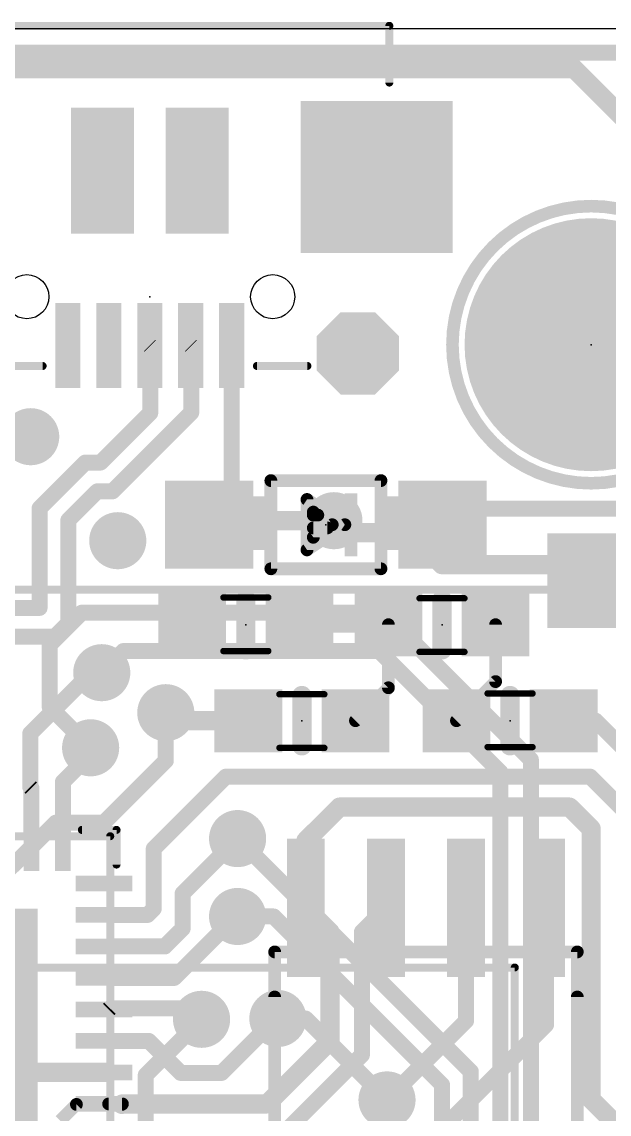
# Model space of a CAD drawing. Extents: x -59 to 59, y -28 to 22.
# Drawn here: x 37.58 to 46.89, y 3.09 to 20.43 of the extents above; entities that cross this region are included whole.
import ezdxf

# ---------------------------------------------------------------- set-up
doc = ezdxf.new("R2010")
doc.units = 0
for name, color, linetype in [('1', 12, 'CONTINUOUS'), ('16', 5, 'CONTINUOUS'), ('17', 110, 'CONTINUOUS'), ('18', 110, 'CONTINUOUS'), ('20', 4, 'CONTINUOUS'), ('21', 40, 'CONTINUOUS'), ('22', 6, 'CONTINUOUS'), ('23', 53, 'CONTINUOUS'), ('51', 253, 'CONTINUOUS')]:
    doc.layers.add(name, color=color, linetype=linetype)

# ---------------------------------------------------------------- blocks, each defined once
blk = doc.blocks.new('RECT')
blk.add_solid([(-0.5, -0.5), (0.5, -0.5), (-0.5, 0.5), (0.5, 0.5)])
blk = doc.blocks.new('ROUNDP')
at = {"const_width": 0.5}
blk.add_lwpolyline([(0, -0.25, 1), (0, 0.25, 1), (0, -0.25)], format="xyb", dxfattribs=at)
blk = doc.blocks.new('OCTAGONP')
at = {"const_width": 0.5}
blk.add_lwpolyline([(-0.25, -0.1036), (-0.25, 0.1036), (-0.1036, 0.25), (0.1036, 0.25), (0.25, 0.1036), (0.25, -0.1036), (0.1036, -0.25), (-0.1036, -0.25), (-0.25, -0.1036), (-0.25, 0.1036)], dxfattribs=at)
blk = doc.blocks.new('SQUAREP')
blk.add_solid([(-0.5, -0.5), (0.5, -0.5), (-0.5, 0.5), (0.5, 0.5)])
blk = doc.blocks.new('ROUNDV')
at = {"const_width": 0.5}
blk.add_lwpolyline([(0, -0.25, 1), (0, 0.25, 1), (0, -0.25)], format="xyb", dxfattribs=at)

msp = doc.modelspace()

# ---------------------------------------------------------------- linework, layer by layer
at = {"layer": '1'}
for points, const_width in [([(21.701, 19.939), (58.912, 19.939)], 0.254), ([(39.608, 15.2905), (39.6152, 15.2833)], 0.254), ([(39.6152, 15.2833), (39.6152, 14.2213)], 0.254), ([(40.258, 15.2905), (40.2652, 15.2833)], 0.254), ([(40.2652, 15.2833), (40.2652, 14.2247)], 0.254), ([(40.908, 15.2905), (40.908, 12.802)], 0.254), ([(39.6152, 14.2213), (38.8265, 13.4326)], 0.254), ([(40.2652, 14.2247), (39.0159, 12.9754)], 0.254), ([(37.6005, 13.7245), (37.719, 13.843)], 0.254), ([(36.3855, 13.7245), (37.6005, 13.7245)], 0.254), ([(37.8594, 12.7059), (38.5861, 13.4326)], 0.254), ([(38.8265, 13.4326), (38.5861, 13.4326)], 0.254), ([(38.7755, 12.9754), (38.3166, 12.5165)], 0.254), ([(39.0159, 12.9754), (38.7755, 12.9754)], 0.254), ([(37.8594, 11.1252), (37.8594, 12.7059)], 0.254), ([(40.908, 12.802), (40.552, 12.446)], 0.254), ([(40.552, 12.446), (40.6155, 12.5095)], 0.3048), ([(40.6155, 12.5095), (42.529, 12.5095)], 0.3048), ([(44.252, 12.446), (44.506, 12.7)], 0.254), ([(47.7545, 12.7), (44.506, 12.7)], 0.254), ([(38.3166, 12.5165), (38.3166, 10.8846)], 0.254), ([(35.9101, 11.1252), (37.8594, 11.1252)], 0.254), ([(38.3166, 10.8846), (38.1, 10.668)], 0.254), ([(41.982, 10.8585), (43.3935, 10.8585)], 0.254), ([(43.3935, 10.8585), (43.3935, 9.857)], 0.2032), ([(45.0935, 10.8585), (45.0935, 9.955)], 0.2032), ([(38.1, 10.668), (36.0995, 10.668)], 0.254), ([(38.678, 10.0965), (37.7118, 9.1303)], 0.254), ([(38.846, 10.0965), (38.678, 10.0965)], 0.254), ([(43.3935, 9.857), (42.871, 9.3345)], 0.2032), ([(44.473, 9.3345), (45.0935, 9.955)], 0.2032), ([(39.989, 9.3345), (39.862, 9.4615)], 0.3048), ([(41.171, 9.3345), (39.989, 9.3345)], 0.3048), ([(46.173, 9.3345), (46.681, 9.3345)], 0.254), ([(47.879, 8.1365), (46.681, 9.3345)], 0.254), ([(37.7118, 8.2823), (37.7118, 9.1303)], 0.254), ([(38.72, 8.854), (38.6697, 8.9042)], 0.254), ([(38.72, 8.854), (38.2305, 8.3645)], 0.254), ([(40.8145, 8.4455), (39.6715, 7.3025)], 0.254), ([(40.8145, 8.4455), (46.593, 8.4455)], 0.254), ([(47.3775, 7.661), (46.593, 8.4455)], 0.254), ([(37.7305, 8.2636), (37.7118, 8.2823)], 0.254), ([(37.7305, 7.4755), (37.7305, 8.2636)], 0.254), ([(38.2305, 7.4755), (38.2305, 8.3645)], 0.254), ([(42.0845, 7.4295), (42.6179, 7.9629)], 0.3048), ([(42.6179, 7.9629), (46.2661, 7.9629)], 0.3048), ([(46.609, 7.62), (46.2661, 7.9629)], 0.3048), ([(46.609, 3.3209), (46.609, 7.62)], 0.3048), ([(40.1287, 6.5903), (41.0011, 7.4627)], 0.254), ([(42.0845, 6.363), (42.0845, 7.4295)], 0.3048), ([(39.6715, 7.3025), (39.6715, 6.35)], 0.254), ([(40.1287, 6.0318), (40.1287, 6.5903)], 0.254), ([(39.572, 6.2505), (39.6715, 6.35)], 0.254), ([(39.6715, 6.35), (39.6715, 6.35)], 0.254), ([(42.0845, 6.363), (42.4655, 5.982)], 0.3048), ([(42.9735, 5.982), (43.3545, 6.363)], 0.254), ([(44.6245, 4.567), (44.6245, 6.363)], 0.254), ([(45.8945, 4.5085), (45.8945, 6.363)], 0.254), ([(45.8945, 6.363), (45.8945, 6.363)], 0.254), ([(38.9555, 6.2505), (39.572, 6.2505)], 0.254), ([(40.9696, 6.2261), (39.994, 5.2505)], 0.254), ([(40.9696, 6.2261), (41.0011, 6.2261)], 0.254), ([(39.8474, 5.7505), (40.1287, 6.0318)], 0.254), ([(42.4655, 5.982), (42.4655, 4.2478)], 0.3048), ([(42.9735, 5.982), (42.9735, 4.0289)], 0.254), ([(38.9555, 5.7505), (39.8474, 5.7505)], 0.254), ([(38.9555, 5.2505), (39.994, 5.2505)], 0.254), ([(38.9555, 4.7505), (38.9749, 4.7699)], 0.254), ([(40.2531, 4.7699), (38.9749, 4.7699)], 0.254), ([(40.4296, 4.5934), (40.2531, 4.7699)], 0.254), ([(40.747, 3.7425), (41.6111, 4.6066)], 0.254), ([(41.6111, 4.6066), (41.64, 4.6066)], 0.254), ([(44.6245, 4.567), (43.3712, 3.3137)], 0.254), ([(43.688, 2.302), (45.8945, 4.5085)], 0.254), ([(38.9555, 4.2505), (39.5905, 4.2505)], 0.254), ([(40.0985, 3.7425), (39.5905, 4.2505)], 0.254), ([(42.4655, 4.2478), (41.4682, 3.2505)], 0.3048), ([(41.6951, 2.7505), (42.9735, 4.0289)], 0.254), ([(38.9555, 3.7505), (35.7305, 3.7505)], 0.3048), ([(40.0985, 3.7425), (40.747, 3.7425)], 0.254), ([(47.5169, 2.413), (46.609, 3.3209)], 0.3048), ([(38.1861, 2.984), (38.4446, 3.2425)], 0.2032), ([(38.4446, 3.2425), (39.1659, 3.2425)], 0.2032), ([(39.1739, 3.2505), (38.9555, 3.2505)], 0.2032), ([(39.1659, 3.2425), (39.1739, 3.2505)], 0.3048), ([(41.4682, 3.2505), (39.1739, 3.2505)], 0.3048)]:
    msp.add_lwpolyline(points, dxfattribs=dict(at, const_width=const_width))
for points, const_width in [([(39.6529, 15.3354, 1), (39.5631, 15.2456)], 0.127), ([(39.6787, 15.2833, 1), (39.5517, 15.2833)], 0.127), ([(39.5703, 15.2384, 1), (39.6601, 15.3282)], 0.127), ([(40.3029, 15.3354, 1), (40.2131, 15.2456)], 0.127), ([(40.3287, 15.2833, 1), (40.2017, 15.2833)], 0.127), ([(40.2203, 15.2384, 1), (40.3101, 15.3282)], 0.127), ([(40.9715, 15.2905, 1), (40.8445, 15.2905)], 0.127), ([(39.5517, 14.2213, 1), (39.6787, 14.2213)], 0.127), ([(39.6601, 14.1764, 1), (39.5703, 14.2662)], 0.127), ([(40.2017, 14.2247, 1), (40.3287, 14.2247)], 0.127), ([(40.3101, 14.1798, 1), (40.2203, 14.2696)], 0.127), ([(37.7639, 13.7981, 1), (37.6741, 13.8879)], 0.127), ([(37.5556, 13.7694, 1), (37.6454, 13.6796)], 0.127), ([(37.6005, 13.661, 1), (37.6005, 13.788)], 0.127), ([(38.5861, 13.4961, 1), (38.5861, 13.3691)], 0.127), ([(38.631, 13.3877, 1), (38.5412, 13.4775)], 0.127), ([(38.7816, 13.4775, 1), (38.8714, 13.3877)], 0.127), ([(38.8265, 13.3691, 1), (38.8265, 13.4961)], 0.127), ([(38.7755, 13.0389, 1), (38.7755, 12.9119)], 0.127), ([(38.8204, 12.9305, 1), (38.7306, 13.0203)], 0.127), ([(38.971, 13.0203, 1), (39.0608, 12.9305)], 0.127), ([(39.0159, 12.9119, 1), (39.0159, 13.0389)], 0.127), ([(37.9229, 12.7059, 1), (37.7959, 12.7059)], 0.127), ([(40.8445, 12.802, 1), (40.9715, 12.802)], 0.127), ([(40.9529, 12.7571, 1), (40.8631, 12.8469)], 0.127), ([(37.8145, 12.7508, 1), (37.9043, 12.661)], 0.127), ([(40.6155, 12.5857, 1), (40.6155, 12.4333)], 0.1524), ([(40.6694, 12.4556, 1), (40.5616, 12.5634)], 0.1524), ([(42.529, 12.4333, 1), (42.529, 12.5857)], 0.1524), ([(44.506, 12.7635, 1), (44.506, 12.6365)], 0.127), ([(44.5509, 12.6551, 1), (44.4611, 12.7449)], 0.127), ([(38.3801, 12.5165, 1), (38.2531, 12.5165)], 0.127), ([(38.2717, 12.5614, 1), (38.3615, 12.4716)], 0.127), ([(40.4981, 12.4999, 1), (40.6059, 12.3921)], 0.1524), ([(40.5071, 12.4909, 1), (40.5969, 12.4011)], 0.127), ([(44.2071, 12.4909, 1), (44.2969, 12.4011)], 0.127), ([(37.7959, 11.1252, 1), (37.9229, 11.1252)], 0.127), ([(37.8594, 11.0617, 1), (37.8594, 11.1887)], 0.127), ([(38.2531, 10.8846, 1), (38.3801, 10.8846)], 0.127), ([(38.3615, 10.8397, 1), (38.2717, 10.9295)], 0.127), ([(41.982, 10.922, 1), (41.982, 10.795)], 0.127), ([(43.4443, 10.8585, 1), (43.3427, 10.8585)], 0.1016), ([(43.3935, 10.795, 1), (43.3935, 10.922)], 0.127), ([(45.1443, 10.8585, 1), (45.0427, 10.8585)], 0.1016), ([(38.0551, 10.7129, 1), (38.1449, 10.6231)], 0.127), ([(38.1, 10.6045, 1), (38.1, 10.7315)], 0.127), ([(38.678, 10.16, 1), (38.678, 10.033)], 0.127), ([(38.7229, 10.0516, 1), (38.6331, 10.1414)], 0.127), ([(38.846, 10.033, 1), (38.846, 10.16)], 0.127), ([(43.3427, 9.857, 1), (43.4443, 9.857)], 0.1016), ([(43.4294, 9.8211, 1), (43.3576, 9.8929)], 0.1016), ([(45.0427, 9.955, 1), (45.1443, 9.955)], 0.1016), ([(45.1294, 9.9191, 1), (45.0576, 9.9909)], 0.1016), ([(39.9159, 9.5154, 1), (39.8081, 9.4076)], 0.1524), ([(39.989, 9.4107, 1), (39.989, 9.2583)], 0.1524), ([(39.9351, 9.2806, 1), (40.0429, 9.3884)], 0.1524), ([(41.171, 9.2583, 1), (41.171, 9.4107)], 0.1524), ([(42.8351, 9.3704, 1), (42.9069, 9.2986)], 0.1016), ([(44.4371, 9.3704, 1), (44.5089, 9.2986)], 0.1016), ([(46.173, 9.398, 1), (46.173, 9.271)], 0.127), ([(46.7259, 9.3794, 1), (46.6361, 9.2896)], 0.127), ([(46.681, 9.271, 1), (46.681, 9.398)], 0.127), ([(37.7753, 9.1303, 1), (37.6483, 9.1303)], 0.127), ([(37.6669, 9.1752, 1), (37.7567, 9.0854)], 0.127), ([(38.7146, 8.9491, 1), (38.6248, 8.8593)], 0.127), ([(38.7649, 8.809, 1), (38.675, 8.8989)], 0.127), ([(38.675, 8.809, 1), (38.7649, 8.8989)], 0.127), ([(40.8145, 8.509, 1), (40.8145, 8.382)], 0.127), ([(40.8594, 8.4006, 1), (40.7696, 8.4904)], 0.127), ([(46.6379, 8.4904, 1), (46.5481, 8.4006)], 0.127), ([(46.593, 8.382, 1), (46.593, 8.509)], 0.127), ([(37.7567, 8.3272, 1), (37.6669, 8.2374)], 0.127), ([(37.6483, 8.2823, 1), (37.7753, 8.2823)], 0.127), ([(37.794, 8.2636, 1), (37.667, 8.2636)], 0.127), ([(37.6856, 8.2187, 1), (37.7754, 8.3085)], 0.127), ([(38.294, 8.3645, 1), (38.167, 8.3645)], 0.127), ([(38.1856, 8.4094, 1), (38.2754, 8.3196)], 0.127), ([(42.6179, 8.0391, 1), (42.6179, 7.8867)], 0.1524), ([(42.6718, 7.909, 1), (42.564, 8.0168)], 0.1524), ([(46.32, 8.0168, 1), (46.2122, 7.909)], 0.1524), ([(46.2661, 7.8867, 1), (46.2661, 8.0391)], 0.1524), ([(46.6852, 7.62, 1), (46.5328, 7.62)], 0.1524), ([(46.5551, 7.5661, 1), (46.6629, 7.6739)], 0.1524), ([(37.667, 7.4755, 1), (37.794, 7.4755)], 0.127), ([(38.167, 7.4755, 1), (38.294, 7.4755)], 0.127), ([(41.046, 7.4178, 1), (40.9562, 7.5076)], 0.127), ([(42.1607, 7.4295, 1), (42.0083, 7.4295)], 0.1524), ([(42.0306, 7.4834, 1), (42.1384, 7.3756)], 0.1524), ([(39.735, 7.3025, 1), (39.608, 7.3025)], 0.127), ([(39.6266, 7.3474, 1), (39.7164, 7.2576)], 0.127), ([(40.1922, 6.5903, 1), (40.0652, 6.5903)], 0.127), ([(40.0838, 6.6352, 1), (40.1736, 6.5454)], 0.127), ([(39.6266, 6.3949, 1), (39.7164, 6.3051)], 0.127), ([(39.7164, 6.3051, 1), (39.6266, 6.3949)], 0.127), ([(39.7164, 6.3051, 1), (39.6266, 6.3949)], 0.127), ([(42.1384, 6.4169, 1), (42.0306, 6.3091)], 0.1524), ([(42.0083, 6.363, 1), (42.1607, 6.363)], 0.1524), ([(43.3994, 6.3181, 1), (43.3096, 6.4079)], 0.127), ([(44.688, 6.363, 1), (44.561, 6.363)], 0.127), ([(45.958, 6.363, 1), (45.831, 6.363)], 0.127), ([(45.8496, 6.4079, 1), (45.9394, 6.3181)], 0.127), ([(45.9394, 6.3181, 1), (45.8496, 6.4079)], 0.127), ([(38.9555, 6.314, 1), (38.9555, 6.187)], 0.127), ([(39.5271, 6.2954, 1), (39.6169, 6.2056)], 0.127), ([(39.572, 6.187, 1), (39.572, 6.314)], 0.127), ([(39.608, 6.35, 1), (39.735, 6.35)], 0.127), ([(40.9696, 6.2896, 1), (40.9696, 6.1626)], 0.127), ([(41.0145, 6.1812, 1), (40.9247, 6.271)], 0.127), ([(41.0011, 6.1626, 1), (41.0011, 6.2896)], 0.127), ([(40.0652, 6.0318, 1), (40.1922, 6.0318)], 0.127), ([(40.1736, 5.9869, 1), (40.0838, 6.0767)], 0.127), ([(42.5417, 5.982, 1), (42.3893, 5.982)], 0.1524), ([(42.4116, 5.9281, 1), (42.5194, 6.0359)], 0.1524), ([(43.037, 5.982, 1), (42.91, 5.982)], 0.127), ([(42.9286, 6.0269, 1), (43.0184, 5.9371)], 0.127), ([(38.9555, 5.814, 1), (38.9555, 5.687)], 0.127), ([(39.8025, 5.7954, 1), (39.8923, 5.7056)], 0.127), ([(39.8474, 5.687, 1), (39.8474, 5.814)], 0.127), ([(38.9555, 5.314, 1), (38.9555, 5.187)], 0.127), ([(39.994, 5.187, 1), (39.994, 5.314)], 0.127), ([(39.9491, 5.2954, 1), (40.0389, 5.2056)], 0.127), ([(38.9106, 4.7954, 1), (39.0004, 4.7056)], 0.127), ([(38.9749, 4.8334, 1), (38.9749, 4.7064)], 0.127), ([(39.0198, 4.725, 1), (38.93, 4.8148)], 0.127), ([(40.298, 4.8148, 1), (40.2082, 4.725)], 0.127), ([(40.2531, 4.7064, 1), (40.2531, 4.8334)], 0.127), ([(40.3847, 4.5485, 1), (40.4745, 4.6383)], 0.127), ([(41.6111, 4.6701, 1), (41.6111, 4.5431)], 0.127), ([(41.656, 4.5617, 1), (41.5662, 4.6515)], 0.127), ([(41.64, 4.5431, 1), (41.64, 4.6701)], 0.127), ([(44.6694, 4.5221, 1), (44.5796, 4.6119)], 0.127), ([(44.561, 4.567, 1), (44.688, 4.567)], 0.127), ([(45.831, 4.5085, 1), (45.958, 4.5085)], 0.127), ([(45.9394, 4.4636, 1), (45.8496, 4.5534)], 0.127), ([(38.9555, 4.314, 1), (38.9555, 4.187)], 0.127), ([(39.6354, 4.2954, 1), (39.5456, 4.2056)], 0.127), ([(39.5905, 4.187, 1), (39.5905, 4.314)], 0.127), ([(42.5194, 4.1939, 1), (42.4116, 4.3017)], 0.1524), ([(42.3893, 4.2478, 1), (42.5417, 4.2478)], 0.1524), ([(42.91, 4.0289, 1), (43.037, 4.0289)], 0.127), ([(43.0184, 3.984, 1), (42.9286, 4.0738)], 0.127), ([(38.9555, 3.6743, 1), (38.9555, 3.8267)], 0.1524), ([(40.0985, 3.806, 1), (40.0985, 3.679)], 0.127), ([(40.0536, 3.6976, 1), (40.1434, 3.7874)], 0.127), ([(40.7021, 3.7874, 1), (40.7919, 3.6976)], 0.127), ([(40.747, 3.679, 1), (40.747, 3.806)], 0.127), ([(46.6629, 3.3748, 1), (46.5551, 3.267)], 0.1524), ([(38.4446, 3.2933, 1), (38.4446, 3.1917)], 0.1016), ([(38.4805, 3.2066, 1), (38.4087, 3.2784)], 0.1016), ([(38.9555, 3.3013, 1), (38.9555, 3.1997)], 0.1016), ([(39.112, 3.2964, 1), (39.2198, 3.1886)], 0.1524), ([(39.1739, 3.3267, 1), (39.1739, 3.1743)], 0.1524), ([(39.2278, 3.1966, 1), (39.12, 3.3044)], 0.1524), ([(39.1659, 3.1917, 1), (39.1659, 3.2933)], 0.1016), ([(39.1739, 3.1997, 1), (39.1739, 3.3013)], 0.1016), ([(41.4143, 3.3044, 1), (41.5221, 3.1966)], 0.1524), ([(41.4682, 3.1743, 1), (41.4682, 3.3267)], 0.1524), ([(43.3263, 3.3586, 1), (43.4161, 3.2688)], 0.127), ([(46.5328, 3.3209, 1), (46.6852, 3.3209)], 0.1524)]:
    msp.add_lwpolyline(points, format="xyb", dxfattribs=dict(at, const_width=const_width))
at = {"layer": '16'}
for points, const_width in [([(21.701, 19.939), (58.912, 19.939)], 0.254), ([(34.401, 19.685), (46.339, 19.685)], 0.3048), ([(46.339, 19.685), (47.482, 18.542)], 0.3048), ([(37.719, 13.843), (37.449, 13.573)], 0.254), ([(42.529, 12.5095), (42.529, 12.319)], 0.3048), ([(43.7355, 12.319), (42.529, 12.319)], 0.3048), ([(43.7355, 12.319), (44.2435, 11.811)], 0.3048), ([(44.2435, 11.811), (50.038, 11.811)], 0.3048), ([(38.5285, 11.049), (38.0205, 10.541)], 0.254), ([(43.3194, 11.049), (38.5285, 11.049)], 0.254), ([(45.6532, 8.7152), (43.3194, 11.049)], 0.254), ([(38.0205, 10.541), (38.0205, 9.5534)], 0.254), ([(39.1889, 10.4394), (38.846, 10.0965)], 0.254), ([(43.2465, 10.4394), (39.1889, 10.4394)], 0.254), ([(45.1706, 8.5153), (43.2465, 10.4394)], 0.254), ([(38.0205, 9.5534), (38.6697, 8.9042)], 0.254), ([(39.862, 9.4615), (39.862, 8.6987)], 0.254), ([(39.862, 8.6987), (38.8777, 7.7144)], 0.254), ([(45.6532, 8.7152), (45.6532, -20.1549)], 0.254), ([(45.1706, 8.5153), (45.1706, -18.8214)], 0.254), ([(33.766, 3.3655), (38.1149, 7.7144)], 0.254), ([(38.8777, 7.7144), (38.1149, 7.7144)], 0.254), ([(44.7007, 3.7631), (41.0011, 7.4627)], 0.254), ([(41.0011, 6.2261), (41.5734, 6.2261)], 0.254), ([(44.2435, 3.556), (41.5734, 6.2261)], 0.254), ([(39.5445, 3.7083), (40.4296, 4.5934)], 0.254), ([(41.64, 4.6066), (42.0783, 4.6066)], 0.254), ([(42.0783, 4.6066), (43.3712, 3.3137)], 0.254), ([(39.5445, 0.635), (39.5445, 3.7083)], 0.254), ([(39.5445, 3.7083), (39.5445, 3.7083)], 0.254), ([(44.7007, 3.7631), (44.7007, 2.667)], 0.254), ([(44.2435, 3.556), (44.2435, -8.3704)], 0.254)]:
    msp.add_lwpolyline(points, dxfattribs=dict(at, const_width=const_width))
for points, const_width in [([(46.3929, 19.7389, 1), (46.2851, 19.6311)], 0.1524), ([(46.339, 19.6088, 1), (46.339, 19.7612)], 0.1524), ([(37.7639, 13.7981, 1), (37.6741, 13.8879)], 0.127), ([(42.6052, 12.5095, 1), (42.4528, 12.5095)], 0.1524), ([(42.529, 12.3952, 1), (42.529, 12.2428)], 0.1524), ([(42.4528, 12.319, 1), (42.6052, 12.319)], 0.1524), ([(43.7894, 12.3729, 1), (43.6816, 12.2651)], 0.1524), ([(43.7355, 12.2428, 1), (43.7355, 12.3952)], 0.1524), ([(44.2435, 11.8872, 1), (44.2435, 11.7348)], 0.1524), ([(44.1896, 11.7571, 1), (44.2974, 11.8649)], 0.1524), ([(38.5285, 11.1125, 1), (38.5285, 10.9855)], 0.127), ([(38.5734, 11.0041, 1), (38.4836, 11.0939)], 0.127), ([(43.3643, 11.0939, 1), (43.2745, 11.0041)], 0.127), ([(43.3194, 10.9855, 1), (43.3194, 11.1125)], 0.127), ([(38.084, 10.541, 1), (37.957, 10.541)], 0.127), ([(37.9756, 10.5859, 1), (38.0654, 10.4961)], 0.127), ([(39.1889, 10.5029, 1), (39.1889, 10.3759)], 0.127), ([(39.2338, 10.3945, 1), (39.144, 10.4843)], 0.127), ([(43.2914, 10.4843, 1), (43.2016, 10.3945)], 0.127), ([(43.2465, 10.3759, 1), (43.2465, 10.5029)], 0.127), ([(38.8011, 10.1414, 1), (38.8909, 10.0516)], 0.127), ([(38.0654, 9.5983, 1), (37.9756, 9.5085)], 0.127), ([(37.957, 9.5534, 1), (38.084, 9.5534)], 0.127), ([(39.9255, 9.4615, 1), (39.7985, 9.4615)], 0.127), ([(38.6248, 8.8593, 1), (38.7146, 8.9491)], 0.127), ([(39.7985, 8.6987, 1), (39.9255, 8.6987)], 0.127), ([(39.9069, 8.6538, 1), (39.8171, 8.7436)], 0.127), ([(45.7167, 8.7152, 1), (45.5897, 8.7152)], 0.127), ([(45.6083, 8.6703, 1), (45.6981, 8.7601)], 0.127), ([(45.2341, 8.5153, 1), (45.1071, 8.5153)], 0.127), ([(45.1257, 8.4704, 1), (45.2155, 8.5602)], 0.127), ([(38.1149, 7.7779, 1), (38.1149, 7.6509)], 0.127), ([(38.1598, 7.6695, 1), (38.07, 7.7593)], 0.127), ([(38.8328, 7.7593, 1), (38.9226, 7.6695)], 0.127), ([(38.8777, 7.6509, 1), (38.8777, 7.7779)], 0.127), ([(41.046, 7.5076, 1), (40.9562, 7.4178)], 0.127), ([(41.0011, 6.2896, 1), (41.0011, 6.1626)], 0.127), ([(41.6183, 6.271, 1), (41.5285, 6.1812)], 0.127), ([(41.5734, 6.1626, 1), (41.5734, 6.2896)], 0.127), ([(40.4745, 4.5485, 1), (40.3847, 4.6383)], 0.127), ([(41.64, 4.6701, 1), (41.64, 4.5431)], 0.127), ([(42.1232, 4.6515, 1), (42.0334, 4.5617)], 0.127), ([(42.0783, 4.5431, 1), (42.0783, 4.6701)], 0.127), ([(39.608, 3.7083, 1), (39.481, 3.7083)], 0.127), ([(39.5894, 3.7532, 1), (39.4996, 3.6634)], 0.127), ([(39.4996, 3.7532, 1), (39.5894, 3.6634)], 0.127), ([(39.4996, 3.6634, 1), (39.5894, 3.7532)], 0.127), ([(44.7642, 3.7631, 1), (44.6372, 3.7631)], 0.127), ([(44.6558, 3.7182, 1), (44.7456, 3.808)], 0.127), ([(44.307, 3.556, 1), (44.18, 3.556)], 0.127), ([(44.1986, 3.5111, 1), (44.2884, 3.6009)], 0.127), ([(43.3263, 3.2688, 1), (43.4161, 3.3586)], 0.127)]:
    msp.add_lwpolyline(points, format="xyb", dxfattribs=dict(at, const_width=const_width))
at = {"layer": '20'}
msp.add_line((56.2069, 20.32), (31.9024, 20.32), dxfattribs=at)
for centre in [(37.658, 16.0655), (41.558, 16.0655)]:
    msp.add_circle(centre, 0.35, dxfattribs=at)
at = {"layer": '21'}
for points, const_width in [([(43.408, 20.3655), (35.808, 20.3655)], 0.127), ([(43.408, 19.4655), (43.408, 20.3655)], 0.127), ([(37.908, 14.9655), (37.108, 14.9655)], 0.127), ([(42.108, 14.9655), (41.308, 14.9655)], 0.127), ([(41.529, 13.146), (43.275, 13.146)], 0.2032), ([(42.102, 12.046), (42.102, 12.846)], 0.2032), ([(42.102, 12.846), (42.702, 12.446)], 0.2032), ([(42.202, 12.246), (42.202, 12.646)], 0.2032), ([(42.202, 12.646), (42.502, 12.446)], 0.2032), ([(42.202, 12.5984), (42.2734, 12.5984)], 0.2032), ([(42.702, 12.446), (42.102, 12.046)], 0.2032), ([(42.502, 12.446), (42.202, 12.246)], 0.2032), ([(42.202, 12.3952), (42.4258, 12.3952)], 0.2032), ([(43.275, 11.746), (41.529, 11.746)], 0.2032), ([(41.132, 11.2585), (41.132, 10.4585)], 0.3048), ([(44.2435, 10.4585), (44.2435, 11.2585)], 0.3048), ([(42.021, 8.9345), (42.021, 9.7345)], 0.3048), ([(45.323, 9.7345), (45.323, 8.9345)], 0.3048), ([(38.5305, 7.6005), (39.0805, 7.6005)], 0.127), ([(39.0805, 7.6005), (39.0805, 7.0505)], 0.127), ([(41.5895, 1.148), (41.5895, 4.948)], 0.2032), ([(46.3895, 4.948), (46.3895, 1.148)], 0.2032)]:
    msp.add_lwpolyline(points, dxfattribs=dict(at, const_width=const_width))
for points, const_width in [([(43.4398, 20.3655, 1), (43.3762, 20.3655)], 0.0635), ([(43.408, 20.3338, 1), (43.408, 20.3972)], 0.0635), ([(43.3762, 19.4655, 1), (43.4398, 19.4655)], 0.0635), ([(46.609, 13.1035, 1), (46.609, 17.5035, 1), (46.609, 13.1035)], 0.2), ([(37.908, 14.9337, 1), (37.908, 14.9973)], 0.0635), ([(41.308, 14.9973, 1), (41.308, 14.9337)], 0.0635), ([(42.108, 14.9337, 1), (42.108, 14.9973)], 0.0635), ([(41.529, 13.1968, 1), (41.529, 13.0952)], 0.1016), ([(43.275, 13.0952, 1), (43.275, 13.1968)], 0.1016), ([(42.1528, 12.846, 1), (42.0512, 12.846)], 0.1016), ([(42.1302, 12.8883, 1), (42.0738, 12.8037)], 0.1016), ([(42.2528, 12.646, 1), (42.1512, 12.646)], 0.1016), ([(42.2302, 12.6883, 1), (42.1738, 12.6037)], 0.1016), ([(42.202, 12.6492, 1), (42.202, 12.5476)], 0.1016), ([(42.2734, 12.5476, 1), (42.2734, 12.6492)], 0.1016), ([(42.202, 12.446, 1), (42.202, 12.3444)], 0.1016), ([(42.4258, 12.3444, 1), (42.4258, 12.446)], 0.1016), ([(42.5302, 12.4037, 1), (42.4738, 12.4883)], 0.1016), ([(42.4738, 12.4037, 1), (42.5302, 12.4883)], 0.1016), ([(42.7302, 12.4037, 1), (42.6738, 12.4883)], 0.1016), ([(42.6738, 12.4037, 1), (42.7302, 12.4883)], 0.1016), ([(42.1738, 12.2883, 1), (42.2302, 12.2037)], 0.1016), ([(42.0738, 12.0883, 1), (42.1302, 12.0037)], 0.1016), ([(42.1512, 12.246, 1), (42.2528, 12.246)], 0.1016), ([(42.0512, 12.046, 1), (42.1528, 12.046)], 0.1016), ([(41.529, 11.7968, 1), (41.529, 11.6952)], 0.1016), ([(43.275, 11.6952, 1), (43.275, 11.7968)], 0.1016), ([(41.2082, 11.2585, 1), (41.0558, 11.2585)], 0.1524), ([(44.3197, 11.2585, 1), (44.1673, 11.2585)], 0.1524), ([(41.0558, 10.4585, 1), (41.2082, 10.4585)], 0.1524), ([(44.1673, 10.4585, 1), (44.3197, 10.4585)], 0.1524), ([(42.0972, 9.7345, 1), (41.9448, 9.7345)], 0.1524), ([(45.3992, 9.7345, 1), (45.2468, 9.7345)], 0.1524), ([(41.9448, 8.9345, 1), (42.0972, 8.9345)], 0.1524), ([(45.2468, 8.9345, 1), (45.3992, 8.9345)], 0.1524), ([(38.5305, 7.6322, 1), (38.5305, 7.5688)], 0.0635), ([(39.1123, 7.6005, 1), (39.0487, 7.6005)], 0.0635), ([(39.0805, 7.5688, 1), (39.0805, 7.6322)], 0.0635), ([(39.0487, 7.0505, 1), (39.1123, 7.0505)], 0.0635), ([(41.6403, 4.948, 1), (41.5387, 4.948)], 0.1016), ([(46.4403, 4.948, 1), (46.3387, 4.948)], 0.1016)]:
    msp.add_lwpolyline(points, format="xyb", dxfattribs=dict(at, const_width=const_width))
at = {"layer": '22', "const_width": 0.127}
for points in [[(47.5575, 11.416), (16.0375, 11.416)], [(45.3975, 5.416), (18.1975, 5.416)], [(45.3975, -21.784), (45.3975, 5.416)]]:
    msp.add_lwpolyline(points, dxfattribs=at)
at = {"layer": '22', "const_width": 0.0635}
for points in [[(45.4293, 5.416, 1), (45.3657, 5.416)], [(45.3975, 5.3843, 1), (45.3975, 5.4478)]]:
    msp.add_lwpolyline(points, format="xyb", dxfattribs=at)
at = {"layer": '23'}
for p in [(39.608, 16.0655), (46.609, 15.3035), (42.402, 12.446), (41.132, 10.8585), (44.2435, 10.8585), (42.021, 9.3345), (45.323, 9.3345)]:
    msp.add_point(p, dxfattribs=at)
at = {"layer": '51'}
for points, const_width in [([(41.529, 11.746), (41.529, 13.146)], 0.2032), ([(43.275, 13.146), (43.275, 11.746)], 0.2032), ([(40.776, 11.2905), (41.488, 11.2905)], 0.1016), ([(44.5995, 11.2775), (43.8875, 11.2775)], 0.1016), ([(40.776, 10.4395), (41.488, 10.4395)], 0.1016), ([(44.5995, 10.4265), (43.8875, 10.4265)], 0.1016), ([(42.377, 9.7535), (41.665, 9.7535)], 0.1016), ([(44.967, 9.7665), (45.679, 9.7665)], 0.1016), ([(42.377, 8.9025), (41.665, 8.9025)], 0.1016), ([(44.967, 8.9155), (45.679, 8.9155)], 0.1016), ([(31.9805, 7.5005), (38.9805, 7.5005)], 0.127), ([(38.9805, 7.5005), (38.9805, 0.5005)], 0.127), ([(41.5895, 0.433), (41.5895, 5.663)], 0.2032), ([(41.5895, 5.663), (46.3895, 5.663)], 0.2032), ([(46.3895, 5.663), (46.3895, 0.433)], 0.2032)]:
    msp.add_lwpolyline(points, dxfattribs=dict(at, const_width=const_width))
for points, const_width in [([(41.5798, 13.146, 1), (41.4782, 13.146)], 0.1016), ([(43.3258, 13.146, 1), (43.2242, 13.146)], 0.1016), ([(41.4782, 11.746, 1), (41.5798, 11.746)], 0.1016), ([(43.2242, 11.746, 1), (43.3258, 11.746)], 0.1016), ([(40.776, 11.3159, 1), (40.776, 11.2651)], 0.0508), ([(41.488, 11.2651, 1), (41.488, 11.3159)], 0.0508), ([(43.8875, 11.3029, 1), (43.8875, 11.2521)], 0.0508), ([(44.5995, 11.2521, 1), (44.5995, 11.3029)], 0.0508), ([(40.776, 10.4649, 1), (40.776, 10.4141)], 0.0508), ([(41.488, 10.4141, 1), (41.488, 10.4649)], 0.0508), ([(43.8875, 10.4519, 1), (43.8875, 10.4011)], 0.0508), ([(44.5995, 10.4011, 1), (44.5995, 10.4519)], 0.0508), ([(41.665, 9.7789, 1), (41.665, 9.7281)], 0.0508), ([(42.377, 9.7281, 1), (42.377, 9.7789)], 0.0508), ([(44.967, 9.7919, 1), (44.967, 9.7411)], 0.0508), ([(45.679, 9.7411, 1), (45.679, 9.7919)], 0.0508), ([(41.665, 8.9279, 1), (41.665, 8.8771)], 0.0508), ([(42.377, 8.8771, 1), (42.377, 8.9279)], 0.0508), ([(44.967, 8.9409, 1), (44.967, 8.8901)], 0.0508), ([(45.679, 8.8901, 1), (45.679, 8.9409)], 0.0508), ([(39.0123, 7.5005, 1), (38.9487, 7.5005)], 0.0635), ([(38.9805, 7.4688, 1), (38.9805, 7.5323)], 0.0635), ([(41.6403, 5.663, 1), (41.5387, 5.663)], 0.1016), ([(41.5895, 5.7138, 1), (41.5895, 5.6122)], 0.1016), ([(46.4403, 5.663, 1), (46.3387, 5.663)], 0.1016), ([(46.3895, 5.6122, 1), (46.3895, 5.7138)], 0.1016)]:
    msp.add_lwpolyline(points, format="xyb", dxfattribs=dict(at, const_width=const_width))

# ---------------------------------------------------------------- block references
at = {"layer": '1'}
for p, xscale, rotation in [((38.858, 18.0655), 2, 270), ((40.358, 18.0655), 2, 270), ((43.3935, 10.8585), 1.075, 180), ((45.0935, 10.8585), 1.075, 180), ((41.171, 9.3345), 1.075, 180), ((42.871, 9.3345), 1.075, 180)]:
    msp.add_blockref('RECT', p, dxfattribs=dict(at, xscale=xscale, rotation=rotation))
for p, xscale, yscale, rotation in [((38.308, 15.2905), 0.4, 1.35, 180), ((38.958, 15.2905), 0.4, 1.35, 180), ((39.608, 15.2905), 0.4, 1.35, 180), ((40.258, 15.2905), 0.4, 1.35, 180), ((40.908, 15.2905), 0.4, 1.35, 180), ((40.552, 12.446), 1.4, 1.4, 270), ((44.252, 12.446), 1.4, 1.4, 270), ((46.532, 11.557), 1.24, 1.5, 180), ((37.7305, 7.4755), 0.75, 0.25, 270), ((38.2305, 7.4755), 0.75, 0.25, 270), ((38.9555, 6.7505), 0.75, 0.25, 180), ((38.9555, 6.2505), 0.75, 0.25, 180), ((38.9555, 5.7505), 0.75, 0.25, 180), ((38.9555, 5.2505), 0.75, 0.25, 180), ((38.9555, 4.7505), 0.75, 0.25, 180), ((38.9555, 4.2505), 0.75, 0.25, 180), ((38.9555, 3.7505), 0.75, 0.25, 180), ((38.9555, 3.2505), 0.75, 0.25, 180)]:
    msp.add_blockref('RECT', p, dxfattribs=dict(at, xscale=xscale, yscale=yscale, rotation=rotation))
at = {"layer": '1', "xscale": 1.075}
for p in [(40.282, 10.8585), (41.982, 10.8585), (44.473, 9.3345), (46.173, 9.3345)]:
    msp.add_blockref('RECT', p, dxfattribs=at)
at = {"layer": '1'}
for p, xscale, yscale in [((42.0845, 6.363), 0.6, 2.2), ((43.3545, 6.363), 0.6, 2.2), ((44.6245, 6.363), 0.6, 2.2), ((45.8945, 6.363), 0.6, 2.2), ((35.4805, 4.0005), 4.7, 4.7)]:
    msp.add_blockref('RECT', p, dxfattribs=dict(at, xscale=xscale, yscale=yscale))
at = {"layer": '17', "xscale": 2.413, "yscale": 2.413, "rotation": 270}
msp.add_blockref('SQUAREP', (43.208, 17.9655), dxfattribs=at)
msp.add_blockref('SQUAREP', (43.208, 17.9655), dxfattribs=at)
at = {"layer": '17'}
for name, p, xscale, yscale in [('ROUNDP', (46.609, 15.3035), 4.016, 4.016), ('ROUNDP', (46.609, 15.3035), 4.016, 4.016), ('OCTAGONP', (42.908, 15.1655), 1.308, 1.308), ('OCTAGONP', (42.908, 15.1655), 1.308, 1.308)]:
    msp.add_blockref(name, p, dxfattribs=dict(at, xscale=xscale, yscale=yscale))
at = {"layer": '18', "xscale": 0.9064, "yscale": 0.9064}
for p in [(37.719, 13.843), (37.719, 13.843), (42.529, 12.5095), (42.529, 12.5095), (39.1, 12.192), (39.1, 12.192), (38.846, 10.0965), (38.846, 10.0965), (39.862, 9.4615), (39.862, 9.4615), (38.6697, 8.9042), (38.6697, 8.9042), (41.0011, 7.4627), (41.0011, 7.4627), (41.0011, 6.2261), (41.0011, 6.2261), (40.4296, 4.5934), (40.4296, 4.5934), (41.64, 4.6066), (41.64, 4.6066), (43.3712, 3.3137), (43.3712, 3.3137)]:
    msp.add_blockref('ROUNDV', p, dxfattribs=at)
at = {"layer": '21', "xscale": 0.2, "rotation": 180}
msp.add_blockref('RECT', (42.802, 12.446), dxfattribs=at)
at = {"layer": '51'}
for p, xscale, yscale, rotation in [((41.054, 12.471), 0.75, 0.85, 180), ((43.75, 12.471), 0.75, 0.85, 180), ((46.7514, 11.5559), 0.7501, 1.4501, 180), ((43.6633, 10.8534), 0.5001, 0.95, 180), ((44.8317, 10.8534), 0.5001, 0.95, 180), ((41.4408, 9.3294), 0.5001, 0.95, 180), ((42.6091, 9.3294), 0.5001, 0.95, 180), ((37.7305, 7.2255), 0.55, 0.25, 270), ((38.2305, 7.2255), 0.55, 0.25, 270), ((38.7055, 6.7505), 0.55, 0.25, 180), ((38.7055, 6.2505), 0.55, 0.25, 180), ((38.7055, 5.7505), 0.55, 0.25, 180), ((38.7055, 5.2505), 0.55, 0.25, 180), ((38.7055, 4.7505), 0.55, 0.25, 180), ((38.7055, 4.2505), 0.55, 0.25, 180), ((38.7055, 3.7505), 0.55, 0.25, 180), ((38.7055, 3.2505), 0.55, 0.25, 180)]:
    msp.add_blockref('RECT', p, dxfattribs=dict(at, xscale=xscale, yscale=yscale, rotation=rotation))
for p, xscale, yscale in [((40.5438, 10.8636), 0.5001, 0.95), ((41.7123, 10.8636), 0.5001, 0.95), ((44.7349, 9.3396), 0.5001, 0.95), ((45.9032, 9.3396), 0.5001, 0.95), ((42.0845, 6.313), 0.49, 1.1), ((43.3545, 6.313), 0.49, 1.1), ((44.6245, 6.313), 0.49, 1.1), ((45.8945, 6.313), 0.49, 1.1)]:
    msp.add_blockref('RECT', p, dxfattribs=dict(at, xscale=xscale, yscale=yscale))

doc.saveas('drawing.dxf')
